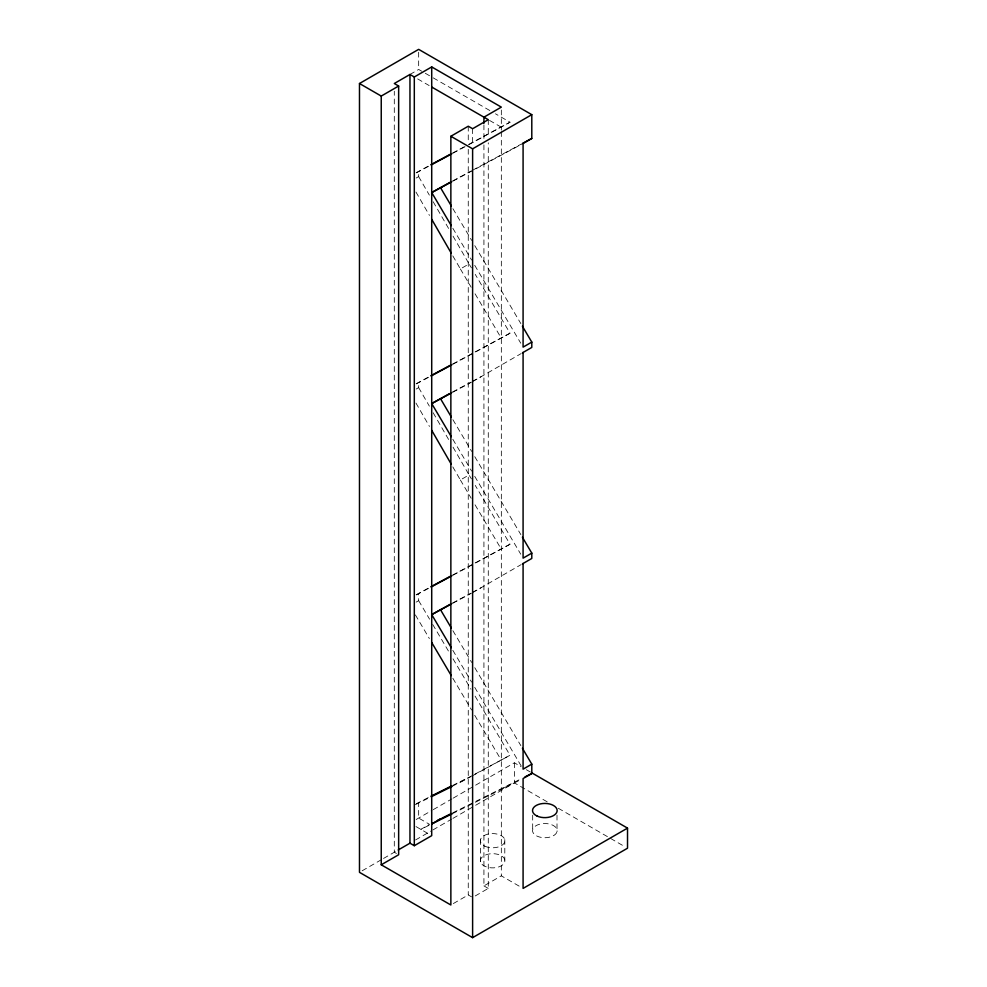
<?xml version="1.0" encoding="UTF-8"?>
<svg xmlns="http://www.w3.org/2000/svg" width="987" height="987" viewBox="0 0 987 987"><rect width="100%" height="100%" fill="white"/><g stroke="black" fill="none" stroke-linecap="round" stroke-linejoin="round"><path stroke-width="0.74" stroke-dasharray="4.93 3.7" d="M409.963 74.469L418.661 69.448L423.954 72.507M416.169 172.713L429.407 165.508M469.195 144.484L510.032 122.203L495.462 113.789M416.169 178.042L418.661 176.611L418.661 171.282M452.823 255.892L460.374 268.945L469.072 263.924L471.391 267.847M416.169 383.733L429.407 376.528M453.132 364.129L510.032 333.224L475.253 274.386M416.169 389.063L418.661 387.632L418.661 382.302M472.674 381.562L521.173 353.568M452.823 466.913L460.374 479.966L469.072 474.944L471.391 478.868M416.169 594.754L429.407 587.549M453.132 575.162L510.032 544.244L475.253 485.407M416.169 602.119L418.661 600.688L418.661 593.323M472.674 592.582L521.173 564.589M416.169 803.763L429.555 796.904M452.182 786.368L510.032 755.265L474.895 695.81M472.267 775.905L510.032 755.265M416.169 819.506L431.961 810.401M433.281 809.624L451.898 798.878M453.23 798.113L514.387 762.803L521.037 766.652M501.334 789.366L510.032 784.344M362.155 870.793L382.191 859.233M383.524 858.456L396.91 850.732M415.564 839.949L431.59 830.709M432.923 829.931L451.627 819.136M452.959 818.371L474.328 806.034M475.66 805.256L514.387 782.901L547.662 802.11M453.341 903.561L468.257 894.938L471.527 896.825M483.926 144.904L483.926 885.894L501.334 875.851L520.531 886.931M475.228 895.949L488.281 888.411L488.281 142.794M452.256 153.232L467.036 145.299M468.381 144.571L510.032 122.203M416.354 172.861L431.714 164.619M453.132 153.108L467.863 145.2M452.515 181.028L471.317 170.924M472.662 170.196L521.037 144.213M453.132 181.04L523.085 143.473M452.256 364.252L473.748 352.704M475.092 351.989L510.032 333.224M416.354 383.881L431.714 375.64M452.305 392.147L470.811 382.216M472.131 381.513L481.385 376.54M452.86 392.209L471.354 382.277M452.256 575.273L473.748 563.737M475.092 563.009L510.032 544.244M416.354 594.914L431.714 586.66M452.305 603.18L470.811 593.236M472.131 592.533L481.385 587.561M452.86 603.23L471.354 593.298M460.374 782.296L470.935 776.609M452.725 785.393L469.072 777.262M415.391 804.652L431.714 796.534M452.7 812.844L520.914 778.928M429 825.317L420.832 829.376L429.542 824.355L418.661 818.075L418.661 802.32M452.194 813.794L474.031 802.937M475.401 802.258L520.371 779.903M425.286 73.272L431.899 77.097M433.231 77.862L490.169 110.729M417.637 78.911L429.16 85.561M489.515 120.402L501.334 127.224M526.367 769.724L530.352 772.031M558.309 808.267L624.857 846.686M415.996 826.588L429.296 834.262M483.926 885.894L488.281 888.411M396.466 853.496L394.294 852.237L394.294 91.223M452.91 208.664L471.65 240.372M474.784 245.652L520.852 323.6M452.836 228.268L471.613 260.037M474.735 265.33L520.754 343.18M460.374 268.945L471.194 287.254M475.055 293.793L501.334 338.245M452.91 419.685L471.65 451.392M474.784 456.673L520.852 534.633M452.836 439.301L471.613 471.058M474.735 476.351L520.754 554.2M460.374 479.966L471.194 498.275M475.055 504.813L501.334 549.265M452.91 630.705L471.65 662.413M474.784 667.693L520.852 745.654M452.836 650.322L471.613 682.079M474.735 687.371L522.308 767.861M418.661 600.688L429.592 619.182M432.713 624.463L449.122 652.21M453.021 658.822L470.984 689.21M415.391 614.913L429.382 638.564M452.836 678.242L471.613 709.998M474.735 715.304L501.334 760.286M418.661 176.611L429.357 195.13M433.17 201.743L449.208 229.527M453.033 236.14L469.072 263.924M415.959 192.033L429.468 215.413M418.661 387.632L429.357 406.15M433.17 412.763L449.208 440.547M453.033 447.16L469.072 474.944M415.959 403.054L429.468 426.433M557.001 815.163L557.001 831.745A12.313 7.106 0 0 1 537.101 836.149A12.313 7.106 0 0 1 540.432 823.997A12.313 7.106 0 0 1 557.001 831.745M532.684 815.163L532.684 831.745M514.387 762.803L514.387 782.901M504.789 839.567L504.789 861.885A12.313 7.106 0 0 1 484.888 866.302A12.313 7.106 0 0 1 488.22 854.15A12.313 7.106 0 0 1 504.789 861.885M501.334 110.001L501.334 130.161M501.334 131.641L501.334 875.851M488.281 119.686L488.281 136.638M483.926 124.88L483.926 138.748M480.472 839.567L480.472 861.885M472.613 128.729L472.613 145.681M468.257 126.225L468.257 143.164M468.257 149.333L468.257 894.938M418.661 52.225L418.661 69.448M484.888 846.204A12.313 7.106 0 0 0 504.789 841.788A12.313 7.106 0 0 0 488.22 834.052A12.313 7.106 0 0 0 484.888 846.204"/><path stroke-width="1.48" d="M531.685 772.796L627.522 828.118L627.522 848.215L472.613 937.65L359.478 872.335L359.478 83.513L418.661 49.35L531.796 114.665L531.796 138.439L523.085 143.473L523.085 347.128L531.796 342.107L522.419 326.253M483.926 123.338L483.926 117.182L501.334 107.127L431.714 66.931L414.306 76.986L409.963 74.469L394.294 83.513L398.649 86.029L398.649 854.754L381.241 864.797L381.241 96.072L359.478 83.513M381.241 96.072L398.649 86.029M381.241 864.797L450.862 904.993L450.862 136.268L468.257 126.225L472.613 128.729L488.281 119.686L431.714 87.029M450.862 136.268L472.613 148.827L531.796 114.665M451.269 225.628L431.714 192.539L451.17 181.744M451.269 436.649L431.714 403.56L449.665 393.579M522.505 352.791L531.796 347.436L531.796 342.107M522.419 537.273L531.796 553.127L523.085 558.148L523.085 352.458M451.269 647.669L431.714 614.593L450.985 603.884M522.505 563.824L531.796 558.457L531.796 553.127M522.419 748.294L531.796 764.148L523.085 769.169L523.085 563.478M398.205 849.98L409.963 843.194L414.306 845.711L431.714 835.656L431.714 66.931M531.796 764.148L531.796 773.524L523.085 778.546L523.085 888.411L627.522 828.118M430.751 164.78L450.911 153.96M431.714 164.619L451.799 153.836M522.382 143.497L531.796 138.439M431.714 192.539L451.799 181.756M430.751 375.8L450.911 364.98M431.714 375.64L451.799 364.857M431.714 403.56L451.54 392.925M430.751 586.821L450.911 576.001M431.714 586.66L451.799 575.877M431.714 614.593L451.54 603.945M430.924 796.225L451.355 786.071M431.714 796.534L452.182 786.368M437.697 820.296L440.412 818.951L431.714 823.972L452.194 813.794M441.781 818.272L451.33 813.522M524.998 776.905L531.796 773.524M440.412 187.518L451.355 206.012M440.412 398.538L451.355 417.032M440.412 609.559L451.355 628.065M431.714 642.512L451.269 675.601M431.714 219.311L451.318 253.277M431.714 430.332L451.318 464.297M472.613 148.827L472.613 937.65M414.306 76.986L414.306 845.711M409.963 74.469L409.963 843.194M537.101 816.064A12.313 7.106 0 0 0 557.001 811.647A12.313 7.106 0 0 0 540.432 803.899A12.313 7.106 0 0 0 537.101 816.064"/></g></svg>
